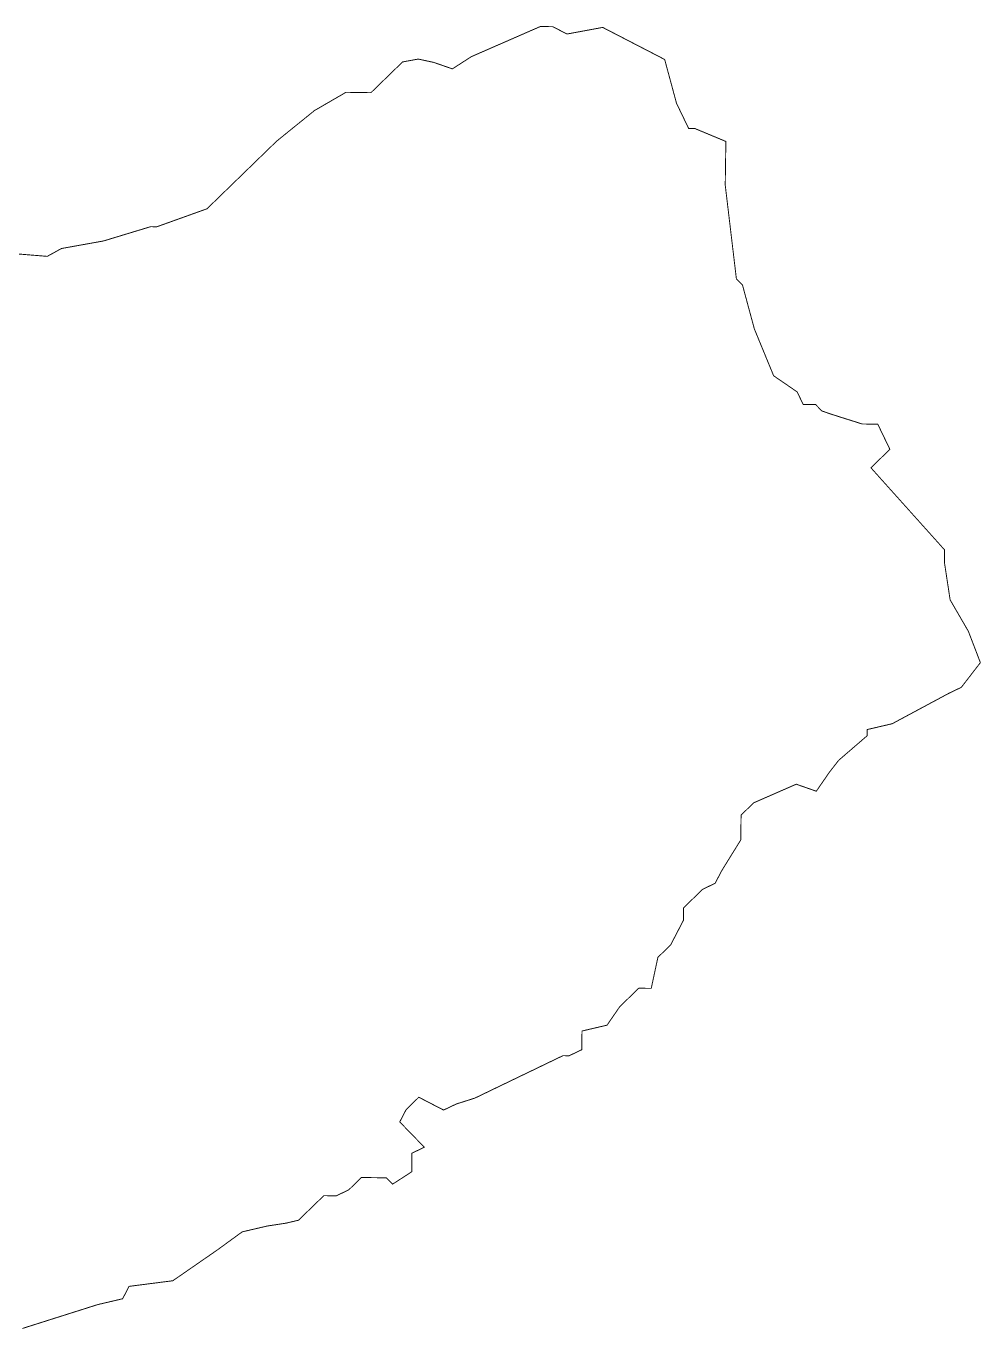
# Model space of a CAD drawing. Header units: metres. Extents: x 300332 to 304741, y 1962191 to 1965462.
# Drawn here: x 302651 to 304741, y 1962609 to 1965462 of the extents above; entities that cross this region are included whole.
import ezdxf

# ---------------------------------------------------------------- set-up
doc = ezdxf.new("R2010")
doc.units = ezdxf.units.M
doc.header["$MEASUREMENT"] = 0

msp = doc.modelspace()

# ---------------------------------------------------------------- linework, layer by layer
at = {"color": 6, "const_width": 2, "flags": 128}
msp.add_lwpolyline([(302614.9, 1964964.6), (302697.6, 1964957.8), (302728.7, 1964975), (302820.6, 1964991.5), (302923.8, 1965022.8), (302937.4, 1965022.6), (303047.2, 1965062), (303199.5, 1965210), (303282.4, 1965277.1), (303351.2, 1965317), (303405.9, 1965316.2), (303475.1, 1965383.5), (303509.3, 1965389.8), (303543.3, 1965382.5), (303584.1, 1965368.3), (303625.4, 1965395), (303776.6, 1965461.1), (303803.8, 1965460.7), (303834.8, 1965444.6), (303913, 1965459.1), (304048.6, 1965388.9), (304074.5, 1965293), (304101, 1965237.9), (304114.7, 1965237.7), (304182.5, 1965209.4), (304181.1, 1965113.9), (304205.5, 1964908.8), (304218.9, 1964894.9), (304244.8, 1964799), (304287, 1964696.4), (304338.4, 1964661.1), (304351.7, 1964633.6), (304379, 1964633.2), (304392.4, 1964619.4), (304412.8, 1964612.3), (304480.8, 1964590.8), (304514.9, 1964590.3), (304541.4, 1964535.3), (304499.9, 1964494.9), (304661.1, 1964315.1), (304660.7, 1964287.9), (304673.2, 1964205.7), (304713.1, 1964136.9), (304739.4, 1964068.3), (304697.7, 1964014.2), (304670.2, 1964001), (304546.4, 1963934.5), (304491.6, 1963921.7), (304491.4, 1963908), (304429.2, 1963854.3), (304408.3, 1963827.3), (304380.4, 1963786.7), (304336.5, 1963802.1), (304243.5, 1963761.4), (304215.8, 1963734.5), (304215, 1963679.9), (304173.1, 1963612.2), (304159.1, 1963585.2), (304131.6, 1963571.9), (304090, 1963531.5), (304089.7, 1963504.2), (304061.6, 1963450), (304033.8, 1963423.1), (304019.2, 1963355.1), (303991.9, 1963355.4), (303950.4, 1963315.1), (303922.5, 1963274.5), (303867.7, 1963261.7), (303867.1, 1963220.7), (303839.6, 1963207.5), (303826, 1963207.7), (303633.5, 1963114.9), (303592.4, 1963101.8), (303564.9, 1963088.6), (303510.6, 1963116.7), (303483, 1963089.8), (303468.9, 1963062.6), (303522.7, 1963007.3), (303495.2, 1962994), (303495.2, 1962953.5), (303453.3, 1962926.4), (303439.8, 1962940.2), (303385.2, 1962941), (303357.5, 1962914.1), (303330.1, 1962900.8), (303302.8, 1962901.2), (303247.3, 1962847.4), (303220, 1962841), (303178.9, 1962834.7), (303124.1, 1962821.9), (303068.9, 1962781.7), (302972.4, 1962714.9), (302876.6, 1962702.6), (302862.6, 1962675.5), (302807.8, 1962662.6), (302643.2, 1962610.4)], dxfattribs=at)

doc.saveas('drawing.dxf')
